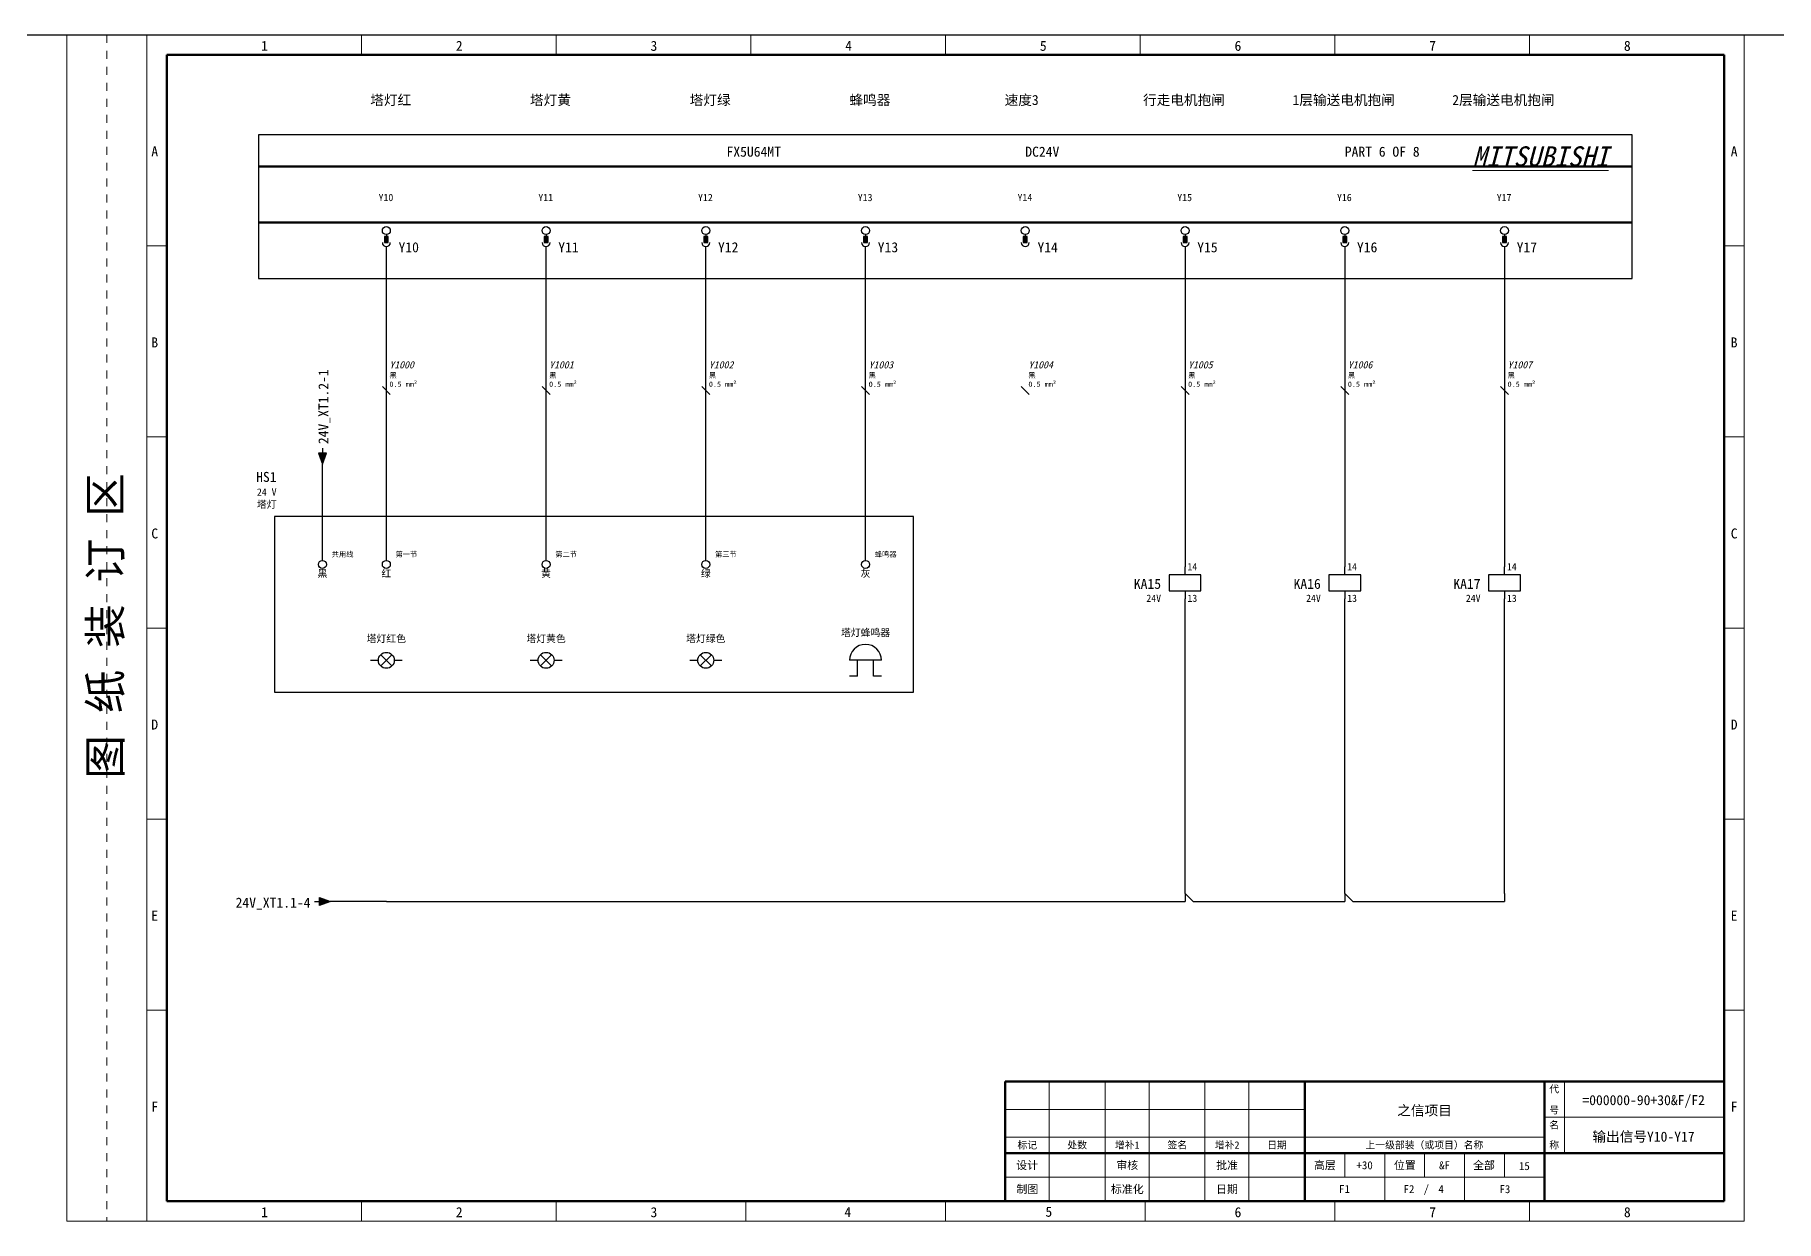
# Model space of a CAD drawing. Header units: millimetres. Extents: x -274 to 12554, y 2463 to 2760.
# Drawn here: x 4604.7 to 5040.7, y 2463.4 to 2760.4 of the extents above; entities that cross this region are included whole.
import ezdxf
from ezdxf.enums import TextEntityAlignment as Align

# ---------------------------------------------------------------- set-up
doc = ezdxf.new("R2010")
doc.units = ezdxf.units.MM
doc.linetypes.add('EPL_DASH', pattern=[1, 0.5, -0.5])
for name, color, linetype, lineweight in [('EPLAN100', 7, 'Continuous', 5), ('EPLAN108', 5, 'Continuous', 5), ('EPLAN201', 73, 'Continuous', 35), ('EPLAN300', 5, 'Continuous', 5), ('EPLAN302', 5, 'Continuous', 25), ('EPLAN303', 6, 'Continuous', 25), ('EPLAN305', 5, 'Continuous', 25), ('EPLAN306', 6, 'Continuous', 25), ('EPLAN311', 1, 'Continuous', 25), ('EPLAN312', 1, 'Continuous', 25), ('EPLAN400', 5, 'Continuous', 35), ('EPLAN403', 5, 'Continuous', 35), ('EPLAN405', 1, 'Continuous', 25), ('EPLAN420', 7, 'Continuous', 35), ('EPLAN421', 5, 'Continuous', 35), ('EPLAN426', 251, 'Continuous', 35), ('EPLAN429', 251, 'Continuous', 35), ('EPLAN451', 73, 'Continuous', 35), ('EPLAN452', 73, 'Continuous', 35), ('EPLAN453', 73, 'Continuous', 35), ('EPLAN500', 7, 'Continuous', 35), ('EPLAN501', 7, 'Continuous', 35)]:
    doc.layers.add(name, color=color, linetype=linetype, lineweight=lineweight)
doc.styles.add('宋体', font='')
doc.styles.add('宋体_I', font='')
doc.styles.get('宋体').set_extended_font_data('宋体')
doc.styles.get('宋体_I').set_extended_font_data('宋体', italic=True)

msp = doc.modelspace()

# ---------------------------------------------------------------- hatches: boundary and pattern name
at = {"layer": 'EPLAN303', "linetype": 'Continuous', "lineweight": 25, "ltscale": 4}
for points in [[(4692.19, 2708.38), (4693.19, 2708.38), (4693.19, 2709.88), (4692.19, 2709.88)], [(4732.19, 2708.38), (4733.19, 2708.38), (4733.19, 2709.88), (4732.19, 2709.88)], [(4772.19, 2708.38), (4773.19, 2708.38), (4773.19, 2709.88), (4772.19, 2709.88)], [(4812.19, 2708.38), (4813.19, 2708.38), (4813.19, 2709.88), (4812.19, 2709.88)], [(4852.19, 2708.38), (4853.19, 2708.38), (4853.19, 2709.88), (4852.19, 2709.88)], [(4892.19, 2708.38), (4893.19, 2708.38), (4893.19, 2709.88), (4892.19, 2709.88)], [(4932.19, 2708.38), (4933.19, 2708.38), (4933.19, 2709.88), (4932.19, 2709.88)], [(4972.19, 2708.38), (4973.19, 2708.38), (4973.19, 2709.88), (4972.19, 2709.88)]]:
    msp.add_hatch(color=6, dxfattribs=at).paths.add_polyline_path(points, flags=0)
at = {"layer": 'EPLAN311', "linetype": 'Continuous', "lineweight": 25, "ltscale": 4}
for points in [[(4675.69, 2655.66), (4676.69, 2652.91), (4677.69, 2655.66)], [(4675.94, 2544.38), (4678.69, 2543.38), (4675.94, 2542.38)]]:
    msp.add_hatch(color=1, dxfattribs=at).paths.add_polyline_path(points, flags=0)

# ---------------------------------------------------------------- linework, layer by layer
at = {"color": 5}
msp.add_line((145.55, 2760.38), (12554.42, 2760.38), dxfattribs=at)
at = {"layer": 'EPLAN100', "color": 6, "linetype": 'Continuous', "lineweight": 50, "ltscale": 4}
for p, q in [((4660.69, 2727.38), (5004.69, 2727.38)), ((4660.69, 2713.38), (5004.69, 2713.38))]:
    msp.add_line(p, q, dxfattribs=at)
at = {"layer": 'EPLAN201', "color": 4, "linetype": 'Continuous', "lineweight": 20, "ltscale": 12}
for p, q in [((4612.69, 2760.38), (5032.69, 2760.38)), ((4612.69, 2463.38), (4612.69, 2760.38)), ((4686.44, 2760.38), (4686.44, 2755.38)), ((4735.19, 2760.38), (4735.19, 2755.38)), ((4783.94, 2760.38), (4783.94, 2755.38)), ((4832.69, 2755.38), (4832.69, 2760.38)), ((4881.44, 2760.38), (4881.44, 2755.38)), ((4930.19, 2760.38), (4930.19, 2755.38)), ((4978.94, 2760.38), (4978.94, 2755.38)), ((5032.69, 2760.38), (5032.69, 2463.38)), ((4632.69, 2707.55), (4637.69, 2707.55)), ((5027.69, 2707.55), (5032.69, 2707.55)), ((4632.69, 2659.72), (4637.69, 2659.72)), ((5027.69, 2659.72), (5032.69, 2659.72)), ((4632.69, 2611.88), (4637.69, 2611.88)), ((5027.69, 2611.88), (5032.69, 2611.88)), ((4632.69, 2564.05), (4637.69, 2564.05)), ((5027.69, 2564.05), (5032.69, 2564.05)), ((4632.69, 2516.22), (4637.69, 2516.22)), ((5027.69, 2516.22), (5032.69, 2516.22)), ((4982.69, 2489.38), (5027.69, 2489.38)), ((4932.69, 2480.38), (4932.69, 2474.38)), ((4942.69, 2480.38), (4942.69, 2474.38)), ((4952.69, 2480.38), (4952.69, 2474.38)), ((4962.69, 2480.38), (4962.69, 2474.38)), ((4972.69, 2480.38), (4972.69, 2474.38)), ((4847.69, 2474.38), (4982.69, 2474.38)), ((4942.69, 2474.38), (4942.69, 2468.38)), ((4962.69, 2474.38), (4962.69, 2468.38)), ((4686.44, 2468.38), (4686.44, 2463.38)), ((4735.19, 2468.38), (4735.19, 2463.38)), ((4782.69, 2463.38), (4782.69, 2468.38)), ((4832.69, 2468.38), (4832.69, 2463.38)), ((4882.69, 2463.38), (4882.69, 2468.38)), ((4930.19, 2468.38), (4930.19, 2463.38)), ((4978.94, 2468.38), (4978.94, 2463.38)), ((5032.69, 2463.38), (4612.69, 2463.38))]:
    msp.add_line(p, q, dxfattribs=at)
at = {"layer": 'EPLAN201', "color": 4, "linetype": 'EPL_DASH', "lineweight": 20, "ltscale": 4}
msp.add_line((4622.69, 2760.38), (4622.69, 2463.38), dxfattribs=at)
at = {"layer": 'EPLAN201', "color": 4, "linetype": 'Continuous', "lineweight": 20, "ltscale": 4}
for p, q in [((4632.69, 2463.38), (4632.69, 2760.38)), ((4858.69, 2468.38), (4858.69, 2498.38)), ((4872.69, 2468.38), (4872.69, 2498.38)), ((4883.69, 2468.38), (4883.69, 2498.38)), ((4897.69, 2468.38), (4897.69, 2498.38)), ((4908.66, 2468.45), (4908.66, 2498.45)), ((4987.69, 2480.38), (4987.69, 2498.38)), ((4847.69, 2491.38), (4922.69, 2491.38)), ((4847.69, 2484.38), (4982.69, 2484.38))]:
    msp.add_line(p, q, dxfattribs=at)
at = {"layer": 'EPLAN201', "color": 4, "linetype": 'Continuous', "lineweight": 50, "ltscale": 12}
for p, q in [((5027.69, 2755.38), (4637.69, 2755.38)), ((4847.69, 2468.38), (4847.69, 2498.38)), ((4922.69, 2468.38), (4922.69, 2498.38)), ((4982.69, 2468.38), (4982.69, 2498.38)), ((4847.69, 2480.38), (5027.69, 2480.38)), ((4637.69, 2468.38), (5027.69, 2468.38))]:
    msp.add_line(p, q, dxfattribs=at)
at = {"layer": 'EPLAN201', "color": 4, "linetype": 'Continuous', "lineweight": 50, "ltscale": 4}
for p, q in [((4637.69, 2755.38), (4637.69, 2468.38)), ((5027.69, 2755.38), (5027.69, 2468.38)), ((4847.69, 2498.38), (5027.69, 2498.38))]:
    msp.add_line(p, q, dxfattribs=at)
at = {"layer": 'EPLAN201', "color": 4, "linetype": 'Continuous', "lineweight": 15, "ltscale": 12}
for p, q in [((4832.69, 2468.38), (4832.69, 2463.38)), ((4782.69, 2463.38), (4882.69, 2463.38))]:
    msp.add_line(p, q, dxfattribs=at)
at = {"layer": 'EPLAN201', "color": 4, "linetype": 'Continuous', "lineweight": 35, "ltscale": 12}
msp.add_line((4847.69, 2468.38), (5027.69, 2468.38), dxfattribs=at)
at = {"layer": 'EPLAN300', "color": 5, "linetype": 'Continuous', "lineweight": 25}
for p, q in [((4892.69, 2625.19), (4892.69, 2627.19)), ((4932.69, 2625.19), (4932.69, 2627.19)), ((4972.69, 2625.19), (4972.69, 2627.19)), ((4892.69, 2621.19), (4892.69, 2619.19)), ((4932.69, 2621.19), (4932.69, 2619.19)), ((4972.69, 2621.19), (4972.69, 2619.19))]:
    msp.add_line(p, q, dxfattribs=at)
at = {"layer": 'EPLAN300', "color": 4, "linetype": 'Continuous', "lineweight": 25, "ltscale": 4}
for p, q in [((4688.69, 2603.79), (4690.69, 2603.79)), ((4694.09, 2605.19), (4691.29, 2602.39)), ((4691.29, 2605.19), (4694.09, 2602.39)), ((4694.69, 2603.79), (4696.69, 2603.79)), ((4728.69, 2603.79), (4730.69, 2603.79)), ((4734.09, 2605.19), (4731.29, 2602.39)), ((4731.29, 2605.19), (4734.09, 2602.39)), ((4734.69, 2603.79), (4736.69, 2603.79)), ((4768.69, 2603.79), (4770.69, 2603.79)), ((4774.09, 2605.19), (4771.29, 2602.39)), ((4771.29, 2605.19), (4774.09, 2602.39)), ((4774.69, 2603.79), (4776.69, 2603.79)), ((4816.69, 2603.79), (4808.69, 2603.79)), ((4810.69, 2599.79), (4810.69, 2603.79)), ((4814.69, 2599.79), (4814.69, 2603.79)), ((4810.69, 2599.79), (4808.69, 2599.79)), ((4816.69, 2599.79), (4814.69, 2599.79))]:
    msp.add_line(p, q, dxfattribs=at)
at = {"layer": 'EPLAN300', "color": 5, "linetype": 'Continuous', "lineweight": 25}
for points in [[(4888.69, 2621.19), (4896.69, 2621.19), (4896.69, 2625.19), (4888.69, 2625.19)], [(4928.69, 2621.19), (4936.69, 2621.19), (4936.69, 2625.19), (4928.69, 2625.19)], [(4968.69, 2621.19), (4976.69, 2621.19), (4976.69, 2625.19), (4968.69, 2625.19)]]:
    msp.add_lwpolyline(points, close=True, dxfattribs=at)
at = {"layer": 'EPLAN300', "color": 4, "linetype": 'Continuous', "lineweight": 25, "ltscale": 4}
for centre in [(4692.69, 2603.79), (4732.69, 2603.79), (4772.69, 2603.79)]:
    msp.add_circle(centre, 2, dxfattribs=at)
msp.add_arc((4812.69, 2603.79), 4, 0, 180, dxfattribs=at)
at = {"layer": 'EPLAN302', "color": 5, "linetype": 'Continuous', "lineweight": 25, "ltscale": 4}
for p, q in [((4676.69, 2628.79), (4676.69, 2631.79)), ((4692.69, 2628.79), (4692.69, 2631.79)), ((4732.69, 2628.79), (4732.69, 2631.79)), ((4772.69, 2628.79), (4772.69, 2631.79)), ((4812.69, 2628.79), (4812.69, 2631.79))]:
    msp.add_line(p, q, dxfattribs=at)
for centre in [(4676.69, 2627.79), (4692.69, 2627.79), (4732.69, 2627.79), (4772.69, 2627.79), (4812.69, 2627.79)]:
    msp.add_circle(centre, 1, dxfattribs=at)
at = {"layer": 'EPLAN303', "color": 6, "linetype": 'Continuous', "lineweight": 25, "ltscale": 4}
for p, q in [((4692.69, 2710.38), (4692.69, 2709.88)), ((4732.69, 2710.38), (4732.69, 2709.88)), ((4772.69, 2710.38), (4772.69, 2709.88)), ((4812.69, 2710.38), (4812.69, 2709.88)), ((4852.69, 2710.38), (4852.69, 2709.88)), ((4892.69, 2710.38), (4892.69, 2709.88)), ((4932.69, 2710.38), (4932.69, 2709.88)), ((4972.69, 2710.38), (4972.69, 2709.88))]:
    msp.add_line(p, q, dxfattribs=at)
for points in [[(4692.19, 2708.38), (4693.19, 2708.38), (4693.19, 2709.88), (4692.19, 2709.88)], [(4732.19, 2708.38), (4733.19, 2708.38), (4733.19, 2709.88), (4732.19, 2709.88)], [(4772.19, 2708.38), (4773.19, 2708.38), (4773.19, 2709.88), (4772.19, 2709.88)], [(4812.19, 2708.38), (4813.19, 2708.38), (4813.19, 2709.88), (4812.19, 2709.88)], [(4852.19, 2708.38), (4853.19, 2708.38), (4853.19, 2709.88), (4852.19, 2709.88)], [(4892.19, 2708.38), (4893.19, 2708.38), (4893.19, 2709.88), (4892.19, 2709.88)], [(4932.19, 2708.38), (4933.19, 2708.38), (4933.19, 2709.88), (4932.19, 2709.88)], [(4972.19, 2708.38), (4973.19, 2708.38), (4973.19, 2709.88), (4972.19, 2709.88)]]:
    msp.add_lwpolyline(points, close=True, dxfattribs=at)
for centre in [(4692.69, 2711.38), (4732.69, 2711.38), (4772.69, 2711.38), (4812.69, 2711.38), (4852.69, 2711.38), (4892.69, 2711.38), (4932.69, 2711.38), (4972.69, 2711.38)]:
    msp.add_circle(centre, 1, dxfattribs=at)
for centre in [(4692.69, 2708.38), (4732.69, 2708.38), (4772.69, 2708.38), (4812.69, 2708.38), (4852.69, 2708.38), (4892.69, 2708.38), (4932.69, 2708.38), (4972.69, 2708.38)]:
    msp.add_arc(centre, 1, 180, 0, dxfattribs=at)
at = {"layer": 'EPLAN305', "color": 5, "linetype": 'Continuous', "lineweight": 25, "ltscale": 4}
msp.add_lwpolyline([(4664.69, 2595.79), (4824.69, 2595.79), (4824.69, 2639.79), (4664.69, 2639.79)], close=True, dxfattribs=at)
at = {"layer": 'EPLAN306', "color": 6, "linetype": 'Continuous', "lineweight": 25, "ltscale": 4}
msp.add_lwpolyline([(4660.69, 2699.38), (5004.69, 2699.38), (5004.69, 2735.38), (4660.69, 2735.38)], close=True, dxfattribs=at)
at = {"layer": 'EPLAN311', "color": 1, "linetype": 'Continuous', "lineweight": 25, "ltscale": 4}
for p, q in [((4692.69, 2628.79), (4692.69, 2707.38)), ((4732.69, 2628.79), (4732.69, 2707.38)), ((4772.69, 2628.79), (4772.69, 2707.38)), ((4812.69, 2628.79), (4812.69, 2707.38)), ((4892.69, 2707.38), (4892.69, 2627.19)), ((4932.69, 2707.38), (4932.69, 2627.19)), ((4972.69, 2707.38), (4972.69, 2627.19)), ((4676.69, 2656.91), (4676.69, 2655.66)), ((4674.69, 2543.38), (4675.94, 2543.38))]:
    msp.add_line(p, q, dxfattribs=at)
at = {"layer": 'EPLAN311', "color": 24, "linetype": 'Continuous', "lineweight": 25, "ltscale": 4}
for p, q in [((4676.69, 2630.79), (4676.69, 2653.91)), ((4892.69, 2545.38), (4892.69, 2619.19)), ((4932.69, 2545.38), (4932.69, 2619.19)), ((4972.69, 2545.38), (4972.69, 2619.19)), ((4692.69, 2543.38), (4676.69, 2543.38)), ((4692.69, 2543.38), (4892.69, 2543.38)), ((4890.69, 2543.38), (4892.69, 2543.38)), ((4892.69, 2545.38), (4892.69, 2543.38)), ((4892.69, 2545.38), (4894.69, 2543.38)), ((4894.69, 2543.38), (4932.69, 2543.38)), ((4930.69, 2543.38), (4932.69, 2543.38)), ((4932.69, 2545.38), (4932.69, 2543.38)), ((4932.69, 2545.38), (4934.69, 2543.38)), ((4934.69, 2543.38), (4972.69, 2543.38)), ((4970.69, 2543.38), (4972.69, 2543.38)), ((4972.69, 2545.38), (4972.69, 2543.38))]:
    msp.add_line(p, q, dxfattribs=at)
at = {"layer": 'EPLAN311', "color": 1, "linetype": 'Continuous', "lineweight": 25, "ltscale": 4}
for points in [[(4675.69, 2655.66), (4676.69, 2652.91), (4677.69, 2655.66)], [(4675.94, 2544.38), (4678.69, 2543.38), (4675.94, 2542.38)]]:
    msp.add_lwpolyline(points, close=True, dxfattribs=at)
at = {"layer": 'EPLAN312', "color": 1, "linetype": 'Continuous', "lineweight": 25, "ltscale": 4}
for p, q in [((4691.69, 2672.38), (4693.69, 2670.38)), ((4731.69, 2672.38), (4733.69, 2670.38)), ((4771.69, 2672.38), (4773.69, 2670.38)), ((4811.69, 2672.38), (4813.69, 2670.38)), ((4851.69, 2672.38), (4853.69, 2670.38)), ((4891.69, 2672.38), (4893.69, 2670.38)), ((4931.69, 2672.38), (4933.69, 2670.38)), ((4971.69, 2672.38), (4973.69, 2670.38))]:
    msp.add_line(p, q, dxfattribs=at)

# ---------------------------------------------------------------- texts
at = {"layer": 'EPLAN108', "color": 5, "style": '宋体'}
msp.add_text('FX5U64MT', height=2.505, dxfattribs=at).set_placement((4784.69, 2731.13), align=Align.MIDDLE_CENTER)
for s, p in [('DC24V', (4852.69, 2731.13)), ('PART 6 OF 8', (4932.69, 2731.13))]:
    msp.add_text(s, height=2.505, dxfattribs=at).set_placement(p, align=Align.MIDDLE_LEFT)
at = {"layer": 'EPLAN108', "color": 5, "insert": (4964.69, 2727.38), "char_height": 5.01, "attachment_point": 7, "style": '宋体_I'}
msp.add_mtext('\\LMITSUBISHI\\l', dxfattribs=at)
at = {"layer": 'EPLAN201', "color": 4, "style": '宋体'}
msp.add_text('图 纸 装 订 区', height=8.016, rotation=90, dxfattribs=at).set_placement((4618.29, 2612.38), align=Align.TOP_CENTER)
for s, height, p in [('代', 1.8, (4985.13, 2496.46)), ('号', 1.8, (4985.13, 2491.2)), ('名', 1.8, (4985.13, 2487.46)), ('标记', 1.804, (4853.2, 2482.45)), ('处数', 1.804, (4865.69, 2482.45)), ('增补1', 1.804, (4878.22, 2482.45)), ('签名', 1.804, (4890.75, 2482.45)), ('增补2', 1.804, (4903.25, 2482.45)), ('日期', 1.804, (4915.71, 2482.45)), ('上一级部装（或项目）名称', 1.8036, (4952.63, 2482.45)), ('称', 1.8, (4985.13, 2482.44)), ('设计', 2.004, (4853.16, 2477.38)), ('审核', 2.004, (4878.21, 2477.38)), ('批准', 2.004, (4903.22, 2477.38)), ('高层', 2.004, (4927.7, 2477.38)), ('位置', 2.004, (4947.72, 2477.38)), ('全部', 2.004, (4967.55, 2477.38)), ('制图', 2.004, (4853.21, 2471.39)), ('标准化', 2.004, (4878.23, 2471.39)), ('日期', 2.004, (4903.2, 2471.39)), ('/', 2, (4953.1, 2471.41))]:
    msp.add_text(s, height=height, dxfattribs=at).set_placement(p, align=Align.MIDDLE_CENTER)
at = {"layer": 'EPLAN400', "color": 5, "style": '宋体'}
msp.add_text('HS1', height=2.505, dxfattribs=at).set_placement((4665.2, 2650.96), align=Align.TOP_RIGHT)
for s, p in [('KA15', (4886.69, 2622.94)), ('KA16', (4926.69, 2622.94)), ('KA17', (4966.69, 2622.94))]:
    msp.add_text(s, height=2.505, dxfattribs=at).set_placement(p, align=Align.MIDDLE_RIGHT)
at = {"layer": 'EPLAN403', "color": 5, "style": '宋体'}
msp.add_text('24V_XT1.2-1', height=2.505, rotation=90, dxfattribs=at).set_placement((4676.94, 2657.91), align=Align.MIDDLE_LEFT)
msp.add_text('24V_XT1.1-4', height=2.505, dxfattribs=at).set_placement((4673.69, 2543.13), align=Align.MIDDLE_RIGHT)
at = {"layer": 'EPLAN405', "color": 2, "style": '宋体_I'}
for s, p in [('Y1000', (4693.46, 2676.33)), ('Y1001', (4733.46, 2676.33)), ('Y1002', (4773.46, 2676.33)), ('Y1003', (4813.46, 2676.33)), ('Y1004', (4853.46, 2676.33)), ('Y1005', (4893.46, 2676.33)), ('Y1006', (4933.46, 2676.33)), ('Y1007', (4973.46, 2676.33))]:
    msp.add_text(s, height=1.804, dxfattribs=at).set_placement(p, align=Align.BOTTOM_LEFT)
at = {"layer": 'EPLAN405', "color": 1, "style": '宋体'}
for s, height, p in [('0.5 mm²', 1.303, (4693.46, 2671.88)), ('黑', 1.3, (4693.46, 2674.11)), ('0.5 mm²', 1.303, (4733.46, 2671.88)), ('黑', 1.3, (4733.46, 2674.11)), ('0.5 mm²', 1.303, (4773.46, 2671.88)), ('黑', 1.3, (4773.46, 2674.11)), ('0.5 mm²', 1.303, (4813.46, 2671.88)), ('黑', 1.3, (4813.46, 2674.11)), ('0.5 mm²', 1.303, (4853.46, 2671.88)), ('黑', 1.3, (4853.46, 2674.11)), ('0.5 mm²', 1.303, (4893.46, 2671.88)), ('黑', 1.3, (4893.46, 2674.11)), ('0.5 mm²', 1.303, (4933.46, 2671.88)), ('黑', 1.3, (4933.46, 2674.11)), ('0.5 mm²', 1.303, (4973.46, 2671.88)), ('黑', 1.3, (4973.46, 2674.11))]:
    msp.add_text(s, height=height, dxfattribs=at).set_placement(p, align=Align.BOTTOM_LEFT)
at = {"layer": 'EPLAN420', "color": 0, "style": '宋体'}
for s, p in [('黑', (4676.69, 2626.43)), ('红', (4692.69, 2626.43)), ('黄', (4732.69, 2626.43)), ('绿', (4772.69, 2626.43)), ('灰', (4812.69, 2626.43))]:
    msp.add_text(s, height=1.8, dxfattribs=at).set_placement(p, align=Align.TOP_CENTER)
for p in [(4893.29, 2625.79), (4933.29, 2625.79), (4973.29, 2625.79)]:
    msp.add_text('14', height=1.804, dxfattribs=at).set_placement(p, align=Align.BOTTOM_LEFT)
for p in [(4893.29, 2620.23), (4933.29, 2620.23), (4973.29, 2620.23)]:
    msp.add_text('13', height=1.804, dxfattribs=at).set_placement(p, align=Align.TOP_LEFT)
at = {"layer": 'EPLAN421', "color": 5, "style": '宋体'}
for s, height, p in [('Y10', 2.505, (4695.74, 2705.2)), ('Y11', 2.505, (4735.74, 2705.2)), ('Y12', 2.505, (4775.74, 2705.2)), ('Y13', 2.505, (4815.74, 2705.2)), ('Y14', 2.505, (4855.74, 2705.2)), ('Y15', 2.505, (4895.74, 2705.2)), ('Y16', 2.505, (4935.74, 2705.2)), ('Y17', 2.505, (4975.74, 2705.2)), ('共用线', 1.303, (4678.99, 2629.29)), ('第一节', 1.303, (4694.99, 2629.29)), ('第二节', 1.303, (4734.99, 2629.29)), ('第三节', 1.303, (4774.99, 2629.29)), ('蜂鸣器', 1.303, (4814.99, 2629.29))]:
    msp.add_text(s, height=height, dxfattribs=at).set_placement(p, align=Align.BOTTOM_LEFT)
at = {"layer": 'EPLAN426', "color": 251, "style": '宋体'}
for s, p in [('Y10', (4692.59, 2718.22)), ('Y11', (4732.59, 2718.22)), ('Y12', (4772.59, 2718.22)), ('Y13', (4812.59, 2718.22)), ('Y14', (4852.59, 2718.22)), ('Y15', (4892.59, 2718.22)), ('Y16', (4932.59, 2718.22)), ('Y17', (4972.59, 2718.22))]:
    msp.add_text(s, height=1.804, dxfattribs=at).set_placement(p, align=Align.BOTTOM_CENTER)
at = {"layer": 'EPLAN429', "color": 6, "style": '宋体'}
for s, p in [('塔灯红', (4693.79, 2744.08)), ('塔灯黄', (4733.79, 2744.08)), ('塔灯绿', (4773.79, 2744.08)), ('蜂鸣器', (4813.79, 2744.08)), ('速度3', (4851.78, 2744.08)), ('行走电机抱闸', (4892.42, 2744.08)), ('1层输送电机抱闸', (4932.42, 2744.08)), ('2层输送电机抱闸', (4972.42, 2744.08))]:
    msp.add_text(s, height=2.505, dxfattribs=at).set_placement(p, align=Align.MIDDLE_CENTER)
at = {"layer": 'EPLAN451', "color": 4, "style": '宋体'}
msp.add_text('之信项目', height=2.505, dxfattribs=at).set_placement((4952.66, 2491.1), align=Align.MIDDLE_CENTER)
at = {"layer": 'EPLAN452', "color": 4, "style": '宋体'}
for s, height, p in [('=000000-90+30&F/F2', 2.505, (5007.53, 2493.69)), ('输出信号Y10-Y17', 2.505, (5007.5, 2484.55)), ('+30', 2.004, (4937.66, 2477.38)), ('&F', 2.004, (4957.68, 2477.38)), ('15', 2.004, (4977.67, 2477.18)), ('F1', 2.004, (4932.62, 2471.44)), ('F3', 2.004, (4972.78, 2471.4))]:
    msp.add_text(s, height=height, dxfattribs=at).set_placement(p, align=Align.MIDDLE_CENTER)
msp.add_text('F2', height=2.004, dxfattribs=at).set_placement((4950.13, 2471.41), align=Align.MIDDLE_RIGHT)
msp.add_text('4', height=2, dxfattribs=at).set_placement((4956.14, 2471.41), align=Align.MIDDLE_LEFT)
at = {"layer": 'EPLAN453', "color": 4, "style": '宋体'}
for s, p in [('1', (4662.19, 2757.63)), ('2', (4710.94, 2757.63)), ('3', (4759.69, 2757.63)), ('4', (4808.44, 2757.63)), ('5', (4857.19, 2757.63)), ('6', (4905.94, 2757.63)), ('7', (4954.69, 2757.63)), ('8', (5003.44, 2757.63)), ('A', (4634.69, 2731.22)), ('A', (5030.19, 2731.22)), ('B', (4634.69, 2683.38)), ('B', (5030.19, 2683.38)), ('C', (4634.69, 2635.55)), ('C', (5030.19, 2635.55)), ('D', (4634.69, 2587.72)), ('D', (5030.19, 2587.72)), ('E', (4634.69, 2539.88)), ('E', (5030.19, 2539.88)), ('F', (4634.69, 2492.05)), ('F', (5030.19, 2492.05)), ('1', (4662.19, 2465.63)), ('2', (4710.94, 2465.63)), ('3', (4759.69, 2465.63)), ('4', (4808.25, 2465.67)), ('5', (4858.59, 2465.74)), ('6', (4905.94, 2465.63)), ('7', (4954.69, 2465.63)), ('8', (5003.44, 2465.63))]:
    msp.add_text(s, height=2.5, dxfattribs=at).set_placement(p, align=Align.MIDDLE_CENTER)
at = {"layer": 'EPLAN500', "color": 0, "style": '宋体'}
msp.add_text('24 V', height=1.804, dxfattribs=at).set_placement((4665.2, 2646.82), align=Align.TOP_RIGHT)
for p in [(4886.69, 2619.33), (4926.69, 2619.33), (4966.69, 2619.33)]:
    msp.add_text('24V', height=1.804, dxfattribs=at).set_placement(p, align=Align.MIDDLE_RIGHT)
at = {"layer": 'EPLAN501', "color": 0, "style": '宋体'}
msp.add_text('塔灯', height=1.804, dxfattribs=at).set_placement((4665.2, 2643.74), align=Align.TOP_RIGHT)
for s, p in [('塔灯红色', (4692.69, 2607.79)), ('塔灯黄色', (4732.69, 2607.79)), ('塔灯绿色', (4772.69, 2607.79)), ('塔灯蜂鸣器', (4812.69, 2609.29))]:
    msp.add_text(s, height=1.804, dxfattribs=at).set_placement(p, align=Align.BOTTOM_CENTER)

doc.saveas('drawing.dxf')
